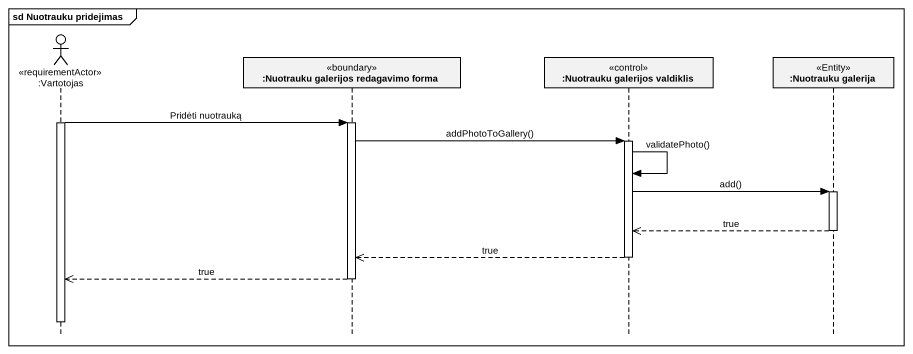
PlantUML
@startuml
mainframe sd Nuotrauku pridejimas
hide footbox
actor ":Vartotojas" as Vartotojas <<requirementActor>>
participant ":Nuotrauku galerijos redagavimo forma" as Nuotrauku_galerijos <<boundary>>
participant ":Nuotrauku galerijos valdiklis" as Nuotrauku_galerijos_2 <<control>>
participant ":Nuotrauku galerija" as Nuotrauku_galerija <<Entity>>

activate Vartotojas
Vartotojas -> Nuotrauku_galerijos : Pridėti nuotrauką
activate Nuotrauku_galerijos
Nuotrauku_galerijos -> Nuotrauku_galerijos_2 : addPhotoToGallery()
activate Nuotrauku_galerijos_2
Nuotrauku_galerijos_2 -> Nuotrauku_galerijos_2 : validatePhoto()
Nuotrauku_galerijos_2 -> Nuotrauku_galerija : add()
activate Nuotrauku_galerija
Nuotrauku_galerija -->> Nuotrauku_galerijos_2 : true
deactivate Nuotrauku_galerija
Nuotrauku_galerijos_2 -->> Nuotrauku_galerijos : true
deactivate Nuotrauku_galerijos_2
Nuotrauku_galerijos -->> Vartotojas : true
deactivate Nuotrauku_galerijos
deactivate Vartotojas
@enduml
